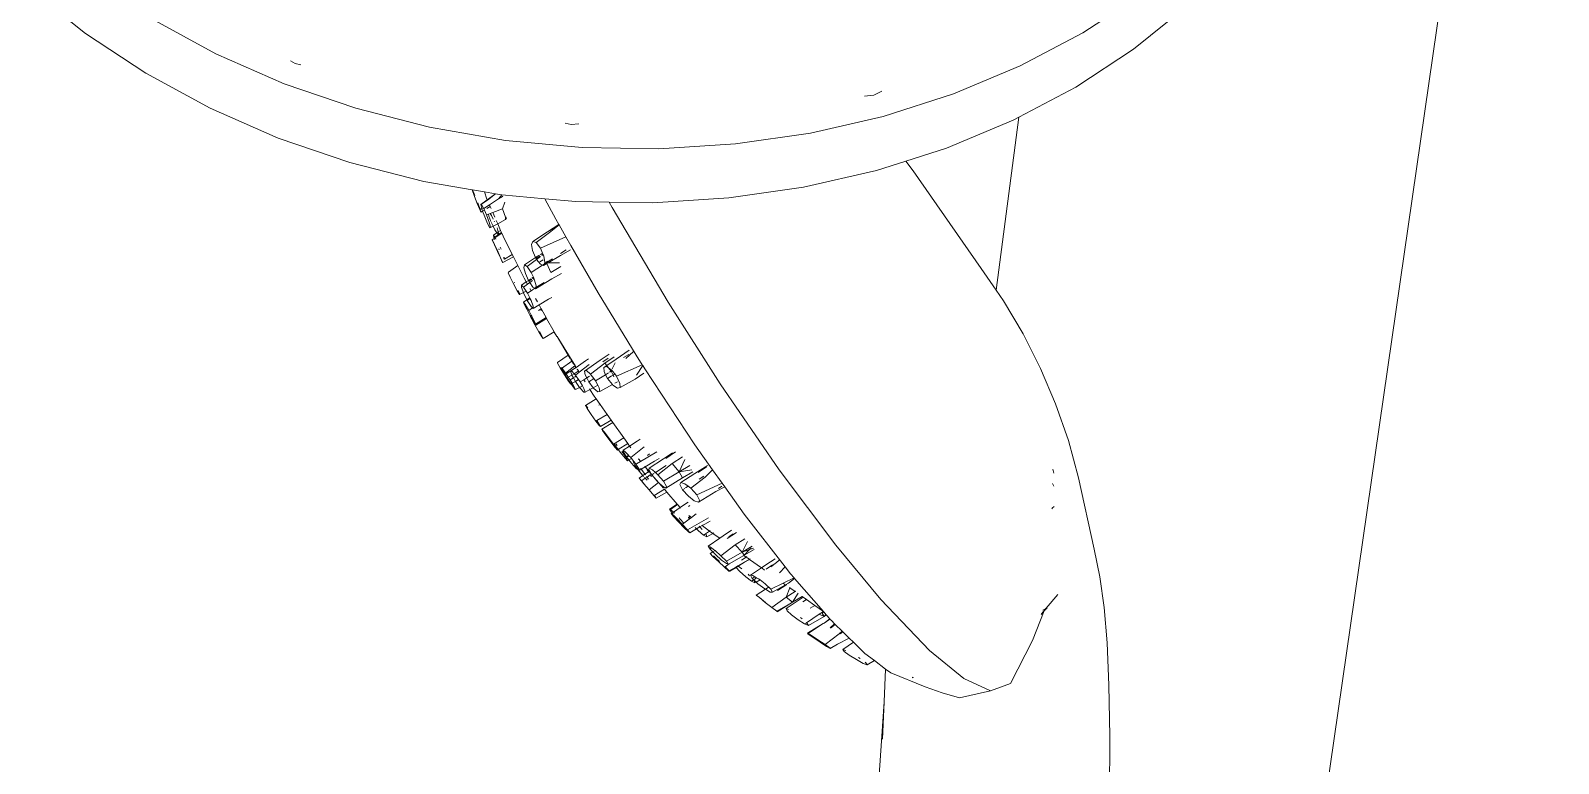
# Model space of a CAD drawing. Header units: millimetres. Extents: x 1634676 to 2568129, y -408635 to -190573.
# Drawn here: x 2504518 to 2505061, y -330909 to -330649 of the extents above; entities that cross this region are included whole.
import ezdxf

# ---------------------------------------------------------------- set-up
doc = ezdxf.new("R2010")
doc.units = ezdxf.units.MM
doc.header["$MEASUREMENT"] = 0
doc.layers.add('thin', color=250, linetype='Continuous', lineweight=5)

msp = doc.modelspace()

# ---------------------------------------------------------------- linework, layer by layer
at = {"layer": 'thin'}
for p, q in [((2505077.82, -330230.81), (2504975.98, -330935.53)), ((2504537.5, -330649.76), (2504517.96, -330634.14)), ((2504891.81, -330649.57), (2504912.42, -330636.09)), ((2504560.81, -330644.47), (2504583.75, -330656.95)), ((2504928.46, -330640.29), (2504909.82, -330655.34)), ((2504558.87, -330663.87), (2504537.5, -330649.76)), ((2504869.57, -330661.31), (2504891.81, -330649.57)), ((2504909.82, -330655.34), (2504889.29, -330668.82)), ((2504583.75, -330656.95), (2504608.09, -330667.62)), ((2504610.31, -330659.49), (2504611.99, -330660.48)), ((2504611.99, -330660.48), (2504613.98, -330660.92)), ((2504581.77, -330676.3), (2504558.87, -330663.87)), ((2504845.85, -330671.23), (2504869.57, -330661.31)), ((2504608.09, -330667.62), (2504633.54, -330676.35)), ((2504814.21, -330671.99), (2504817.54, -330671.66)), ((2504817.54, -330671.66), (2504820.38, -330670.3)), ((2504820.89, -330679.21), (2504845.85, -330671.23)), ((2504889.29, -330668.82), (2504869.05, -330679.54)), ((2504605.98, -330686.91), (2504581.77, -330676.3)), ((2504633.54, -330676.35), (2504659.74, -330683.06)), ((2504707.91, -330681.67), (2504709.96, -330682.12)), ((2504709.96, -330682.12), (2504712.75, -330681.85)), ((2504794.97, -330685.15), (2504820.89, -330679.21)), ((2504867.06, -330680.59), (2504843.4, -330690.48)), ((2504860.94, -330740.91), (2504869.05, -330679.54)), ((2504869.05, -330679.54), (2504867.06, -330680.59)), ((2504631.41, -330695.64), (2504605.98, -330686.91)), ((2504659.74, -330683.06), (2504686.66, -330687.76)), ((2504686.66, -330687.76), (2504713.86, -330690.33)), ((2504768.33, -330689.02), (2504794.97, -330685.15)), ((2504713.86, -330690.33), (2504741.18, -330690.75)), ((2504741.18, -330690.75), (2504768.33, -330689.02)), ((2504843.4, -330690.48), (2504828.87, -330695.12)), ((2504657.67, -330702.35), (2504631.41, -330695.64)), ((2504818.5, -330698.43), (2504792.6, -330704.36)), ((2504828.87, -330695.12), (2504818.5, -330698.43)), ((2504831.45, -330698.53), (2504828.87, -330695.12)), ((2504855.68, -330733.27), (2504831.45, -330698.53)), ((2504674.78, -330705.31), (2504657.67, -330702.35)), ((2504674.78, -330705.31), (2504675.63, -330707.64)), ((2504674.99, -330705.34), (2504674.78, -330705.31)), ((2504675.83, -330707.37), (2504674.99, -330705.34)), ((2504679.23, -330706.07), (2504674.99, -330705.34)), ((2504675.63, -330707.64), (2504676.62, -330710.16)), ((2504680.19, -330708.84), (2504677.87, -330710.49)), ((2504680.23, -330708.93), (2504678.17, -330710.46)), ((2504680.09, -330708.62), (2504679.23, -330706.07)), ((2504683.15, -330706.75), (2504679.23, -330706.07)), ((2504680.09, -330708.62), (2504680.19, -330708.84)), ((2504683.15, -330706.75), (2504680.19, -330708.84)), ((2504680.19, -330708.84), (2504680.23, -330708.93)), ((2504683.15, -330706.75), (2504680.23, -330708.93)), ((2504680.98, -330710.65), (2504684.21, -330708.54)), ((2504684.49, -330706.98), (2504683.15, -330706.75)), ((2504685.43, -330707.09), (2504684.21, -330708.54)), ((2504684.21, -330708.54), (2504685.59, -330707.64)), ((2504685.43, -330707.09), (2504684.49, -330706.98)), ((2504700.66, -330708.49), (2504685.43, -330707.09)), ((2504685.59, -330707.64), (2504685.69, -330707.57)), ((2504704.55, -330715.74), (2504700.66, -330708.49)), ((2504711.69, -330709.52), (2504700.66, -330708.49)), ((2504723.53, -330709.69), (2504711.69, -330709.52)), ((2504766, -330708.2), (2504738.96, -330709.92)), ((2504792.6, -330704.36), (2504766, -330708.2)), ((2504676.62, -330710.16), (2504677.54, -330712.36)), ((2504676.86, -330709.97), (2504676.84, -330709.91)), ((2504677.72, -330712.3), (2504676.86, -330709.97)), ((2504677.54, -330712.36), (2504677.97, -330713.21)), ((2504678.27, -330711.98), (2504677.72, -330712.3)), ((2504677.97, -330713.21), (2504677.72, -330712.3)), ((2504678.17, -330710.46), (2504677.87, -330710.49)), ((2504677.87, -330710.49), (2504678.27, -330711.98)), ((2504678.56, -330712.87), (2504677.97, -330713.21)), ((2504678.8, -330711.66), (2504678.17, -330710.46)), ((2504678.8, -330711.66), (2504678.27, -330711.98)), ((2504678.27, -330711.98), (2504678.4, -330712.42)), ((2504678.4, -330712.42), (2504678.56, -330712.87)), ((2504679.19, -330712.5), (2504678.56, -330712.87)), ((2504678.56, -330712.87), (2504679.31, -330714.93)), ((2504678.96, -330711.97), (2504678.8, -330711.66)), ((2504678.96, -330711.97), (2504680.98, -330710.65)), ((2504679.19, -330712.5), (2504678.96, -330711.97)), ((2504679.94, -330714.22), (2504679.19, -330712.5)), ((2504679.31, -330714.93), (2504680.32, -330717.25)), ((2504679.94, -330714.22), (2504680.62, -330713.96)), ((2504680.99, -330717.12), (2504679.94, -330714.22)), ((2504681.26, -330711.28), (2504680.07, -330711.98)), ((2504680.62, -330713.96), (2504681.25, -330713.72)), ((2504680.62, -330713.96), (2504680.8, -330714.68)), ((2504680.8, -330714.68), (2504681.52, -330716.54)), ((2504680.98, -330710.65), (2504681.26, -330711.28)), ((2504681.25, -330713.72), (2504682.17, -330713.37)), ((2504681.71, -330714.45), (2504681.25, -330713.72)), ((2504681.26, -330711.28), (2504681.57, -330711.99)), ((2504682.31, -330715.68), (2504681.71, -330714.45)), ((2504682.17, -330713.37), (2504685.66, -330712.02)), ((2504682.17, -330713.37), (2504682.9, -330715.04)), ((2504686.42, -330709.74), (2504685.66, -330712.02)), ((2504685.66, -330712.02), (2504686.64, -330715.01)), ((2504686.64, -330715.88), (2504686.84, -330714.89)), ((2504686.64, -330715.01), (2504686.64, -330715.88)), ((2504724.58, -330711.61), (2504723.53, -330709.69)), ((2504738.96, -330709.92), (2504723.53, -330709.69)), ((2504744.5, -330745.27), (2504724.58, -330711.61)), ((2504680.32, -330717.25), (2504681.11, -330718.77)), ((2504681.37, -330718.74), (2504680.99, -330717.12)), ((2504681.11, -330718.77), (2504681.37, -330718.74)), ((2504681.37, -330718.74), (2504682.3, -330718.24)), ((2504681.66, -330716.87), (2504681.73, -330717.06)), ((2504681.73, -330717.06), (2504682.3, -330718.24)), ((2504682.3, -330718.24), (2504683.91, -330717.36)), ((2504682.3, -330718.24), (2504682.94, -330719.56)), ((2504682.82, -330716.74), (2504682.7, -330716.48)), ((2504682.94, -330719.56), (2504683.61, -330720.6)), ((2504683.41, -330716.21), (2504683.91, -330717.36)), ((2504684.11, -330720.27), (2504683.61, -330720.6)), ((2504683.87, -330719.32), (2504683.68, -330718.87)), ((2504684.11, -330720.27), (2504683.87, -330719.32)), ((2504683.91, -330717.36), (2504686.64, -330715.88)), ((2504683.91, -330717.36), (2504684.94, -330719.72)), ((2504684.94, -330719.72), (2504684.11, -330720.27)), ((2504684.3, -330721.03), (2504684.11, -330720.27)), ((2504684.3, -330721.03), (2504685.27, -330720.47)), ((2504684.94, -330719.72), (2504685.27, -330720.47)), ((2504685.27, -330720.47), (2504685.3, -330720.53)), ((2504686.93, -330715.2), (2504686.64, -330715.88)), ((2504687.03, -330715.43), (2504686.64, -330715.88)), ((2504701.55, -330720.27), (2504696.42, -330723.63)), ((2504697.57, -330724.05), (2504702.77, -330720.1)), ((2504705.64, -330717.65), (2504701.55, -330720.27)), ((2504705.05, -330718.17), (2504701.55, -330720.27)), ((2504702.77, -330720.1), (2504705.69, -330717.73)), ((2504705.64, -330717.65), (2504704.55, -330715.74)), ((2504705.69, -330717.73), (2504705.64, -330717.65)), ((2504708.12, -330721.98), (2504705.69, -330717.73)), ((2504682.65, -330722.58), (2504681.97, -330723.06)), ((2504681.97, -330723.06), (2504682.73, -330724.85)), ((2504682.09, -330723.17), (2504681.97, -330723.06)), ((2504682.83, -330724.7), (2504682.09, -330723.17)), ((2504683.61, -330720.6), (2504682.37, -330721.42)), ((2504682.37, -330721.42), (2504682.56, -330722.35)), ((2504682.92, -330722.11), (2504682.37, -330721.42)), ((2504682.92, -330722.11), (2504682.56, -330722.35)), ((2504682.56, -330722.35), (2504682.65, -330722.58)), ((2504683.04, -330722.31), (2504682.65, -330722.58)), ((2504682.65, -330722.58), (2504682.8, -330722.95)), ((2504682.73, -330724.85), (2504683.82, -330727.26)), ((2504683.84, -330726.88), (2504682.83, -330724.7)), ((2504685.3, -330720.53), (2504682.92, -330722.11)), ((2504682.97, -330722.18), (2504682.92, -330722.11)), ((2504683.04, -330722.31), (2504682.97, -330722.18)), ((2504685.35, -330720.66), (2504683.04, -330722.31)), ((2504683.3, -330722.8), (2504683.04, -330722.31)), ((2504683.61, -330720.6), (2504683.94, -330721.11)), ((2504683.94, -330721.11), (2504684.3, -330721.03)), ((2504685.11, -330726.4), (2504684.75, -330725.65)), ((2504685.3, -330720.53), (2504685.35, -330720.66)), ((2504685.35, -330720.66), (2504685.85, -330721.79)), ((2504685.85, -330721.79), (2504689.09, -330728.27)), ((2504695.97, -330724.75), (2504696.42, -330723.63)), ((2504696.33, -330726.88), (2504695.97, -330724.75)), ((2504696.42, -330723.63), (2504697.57, -330724.05)), ((2504697.57, -330724.05), (2504699.12, -330726.09)), ((2504708.12, -330721.98), (2504699.12, -330726.09)), ((2504709.87, -330725.06), (2504708.12, -330721.98)), ((2504719.56, -330741.95), (2504709.87, -330725.06)), ((2504683.82, -330727.26), (2504684.87, -330729.53)), ((2504685.08, -330729.68), (2504683.84, -330726.88)), ((2504684.26, -330726.31), (2504684.42, -330726.66)), ((2504684.87, -330729.53), (2504685.61, -330731.09)), ((2504685.7, -330731.16), (2504685.08, -330729.68)), ((2504685.61, -330731.09), (2504685.7, -330731.16)), ((2504685.7, -330731.16), (2504689.5, -330729.1)), ((2504685.92, -330729.37), (2504686.34, -330729.89)), ((2504686.34, -330729.89), (2504686.22, -330729.26)), ((2504686.34, -330729.89), (2504689.09, -330728.27)), ((2504689.09, -330728.27), (2504689.5, -330729.1)), ((2504689.5, -330729.1), (2504691.05, -330732.21)), ((2504693.39, -330732.02), (2504697.39, -330729.41)), ((2504694.35, -330732.59), (2504697.74, -330730.01)), ((2504697.39, -330729.41), (2504696.33, -330726.88)), ((2504697.39, -330729.41), (2504698.54, -330728.66)), ((2504697.52, -330729.73), (2504697.39, -330729.41)), ((2504697.52, -330729.73), (2504698.97, -330728.84)), ((2504697.74, -330730.01), (2504697.52, -330729.73)), ((2504697.74, -330730.01), (2504699.08, -330728.99)), ((2504699.06, -330731.78), (2504697.74, -330730.01)), ((2504698.73, -330728.53), (2504698.54, -330728.66)), ((2504700.02, -330730.24), (2504698.91, -330730.95)), ((2504699.83, -330727.79), (2504699.05, -330728.31)), ((2504699.12, -330726.09), (2504699.83, -330727.79)), ((2504699.48, -330728.53), (2504700, -330728.21)), ((2504699.61, -330728.6), (2504700.04, -330728.31)), ((2504699.83, -330727.79), (2504700, -330728.21)), ((2504700, -330728.21), (2504700.04, -330728.31)), ((2504700.04, -330728.31), (2504700.3, -330728.94)), ((2504700.3, -330728.94), (2504700.65, -330731.08)), ((2504700.65, -330731.08), (2504700.38, -330731.75)), ((2504701.27, -330731.18), (2504700.38, -330731.75)), ((2504701.06, -330730.89), (2504701.27, -330731.18)), ((2504703.32, -330729.88), (2504701.27, -330731.18)), ((2504701.58, -330730.66), (2504701.27, -330731.18)), ((2504701.4, -330731.48), (2504701.27, -330731.18)), ((2504701.27, -330731.18), (2504701.86, -330731.2)), ((2504701.4, -330731.48), (2504701.86, -330731.2)), ((2504701.86, -330731.2), (2504706.18, -330728.6)), ((2504701.86, -330731.2), (2504705.84, -330731.3)), ((2504706.17, -330727.98), (2504708.27, -330726.59)), ((2504706.18, -330728.6), (2504709.73, -330726.65)), ((2504687.67, -330734.79), (2504687.73, -330734.57)), ((2504688.36, -330736.34), (2504687.67, -330734.79)), ((2504691.05, -330732.21), (2504687.73, -330734.57)), ((2504687.73, -330734.57), (2504687.83, -330734.74)), ((2504689.42, -330738.51), (2504688.36, -330736.34)), ((2504691.05, -330732.21), (2504693.27, -330736.64)), ((2504693.19, -330733.01), (2504693.39, -330732.02)), ((2504693.75, -330735.03), (2504693.19, -330733.01)), ((2504694.05, -330738.04), (2504693.27, -330736.64)), ((2504693.39, -330732.02), (2504694.35, -330732.59)), ((2504694.89, -330737.5), (2504693.75, -330735.03)), ((2504694.35, -330732.59), (2504695.78, -330734.68)), ((2504699.87, -330732.08), (2504695.78, -330734.68)), ((2504695.78, -330734.68), (2504696.57, -330736.4)), ((2504696.05, -330736.74), (2504696.57, -330736.4)), ((2504696.36, -330736.95), (2504696.72, -330736.73)), ((2504696.57, -330736.4), (2504696.72, -330736.73)), ((2504696.72, -330736.73), (2504696.85, -330737.01)), ((2504699.87, -330732.08), (2504699.06, -330731.78)), ((2504700.38, -330731.75), (2504699.87, -330732.08)), ((2504700.2, -330732.2), (2504699.87, -330732.08)), ((2504700.2, -330732.2), (2504701.4, -330731.48)), ((2504700.38, -330731.75), (2504700.2, -330732.2)), ((2504702.81, -330734.68), (2504701.4, -330731.48)), ((2504706.35, -330732.55), (2504702.81, -330734.68)), ((2504703.17, -330736.97), (2504706.52, -330735.03)), ((2504855.68, -330733.27), (2504860.94, -330740.91)), ((2504690.84, -330741.18), (2504689.42, -330738.51)), ((2504689.72, -330738.09), (2504689.86, -330738.34)), ((2504691.68, -330742.53), (2504690.84, -330741.18)), ((2504691.19, -330741.06), (2504691.76, -330742.36)), ((2504691.68, -330742.53), (2504693.03, -330741.79)), ((2504692.33, -330739.16), (2504694.05, -330738.04)), ((2504692.36, -330740.02), (2504692.33, -330739.16)), ((2504692.33, -330739.16), (2504693.1, -330739.86)), ((2504693.03, -330741.79), (2504692.36, -330740.02)), ((2504693.03, -330741.79), (2504693.99, -330741.27)), ((2504693.09, -330741.94), (2504693.03, -330741.79)), ((2504694.3, -330744.36), (2504693.09, -330741.94)), ((2504694.48, -330738.81), (2504693.1, -330739.86)), ((2504693.1, -330739.86), (2504693.99, -330741.27)), ((2504693.99, -330741.27), (2504694.45, -330741.99)), ((2504694.05, -330738.04), (2504694.89, -330737.5)), ((2504694.48, -330738.81), (2504694.05, -330738.04)), ((2504695.78, -330741.14), (2504694.45, -330741.99)), ((2504694.45, -330741.99), (2504695.3, -330743.71)), ((2504695.3, -330738.19), (2504694.48, -330738.81)), ((2504694.89, -330737.5), (2504695.81, -330736.9)), ((2504695.02, -330737.78), (2504694.89, -330737.5)), ((2504695.02, -330737.78), (2504696, -330737.17)), ((2504695.3, -330738.19), (2504695.02, -330737.78)), ((2504696.22, -330737.49), (2504695.3, -330738.19)), ((2504696.44, -330739.87), (2504695.3, -330738.19)), ((2504695.34, -330740.53), (2504695.42, -330740.49)), ((2504695.42, -330740.49), (2504695.39, -330740.45)), ((2504695.78, -330741.14), (2504695.42, -330740.49)), ((2504697.13, -330740.29), (2504695.78, -330741.14)), ((2504697.13, -330740.29), (2504696.44, -330739.87)), ((2504696.85, -330737.01), (2504696.65, -330737.16)), ((2504696.85, -330737.01), (2504697.04, -330737.44)), ((2504697.04, -330737.44), (2504697.59, -330739.46)), ((2504697.47, -330740.07), (2504697.13, -330740.29)), ((2504697.39, -330740.45), (2504697.13, -330740.29)), ((2504703.17, -330736.97), (2504697.39, -330740.45)), ((2504697.47, -330740.07), (2504697.39, -330740.45)), ((2504700.38, -330738.22), (2504697.47, -330740.07)), ((2504697.59, -330739.46), (2504697.47, -330740.07)), ((2504733.13, -330764), (2504719.56, -330741.95)), ((2504860.94, -330740.91), (2504863.56, -330744.71)), ((2504691.76, -330742.36), (2504691.68, -330742.53)), ((2504693.06, -330745.17), (2504694.3, -330744.36)), ((2504693.31, -330745.92), (2504693.06, -330745.17)), ((2504693.06, -330745.17), (2504693.66, -330745.99)), ((2504694.21, -330747.75), (2504693.31, -330745.92)), ((2504693.66, -330745.99), (2504694.92, -330748.15)), ((2504694.43, -330744.62), (2504694.3, -330744.36)), ((2504694.42, -330744.28), (2504695.3, -330743.71)), ((2504694.43, -330744.62), (2504695.44, -330744)), ((2504695.77, -330746.75), (2504694.43, -330744.62)), ((2504696.32, -330747.26), (2504694.92, -330748.15)), ((2504695.3, -330743.71), (2504695.44, -330744)), ((2504695.44, -330744), (2504695.78, -330744.67)), ((2504696.32, -330747.26), (2504695.77, -330746.75)), ((2504695.78, -330744.67), (2504696.5, -330746.59)), ((2504696.52, -330747.14), (2504696.32, -330747.26)), ((2504696.53, -330747.46), (2504696.32, -330747.26)), ((2504696.5, -330746.59), (2504696.52, -330747.14)), ((2504696.52, -330747.14), (2504696.53, -330747.46)), ((2504696.53, -330747.46), (2504698.61, -330746.21)), ((2504698.02, -330745.16), (2504697.34, -330743.93)), ((2504698.46, -330748.16), (2504699.37, -330747.58)), ((2504698.61, -330746.21), (2504702.01, -330744.16)), ((2504699.37, -330747.58), (2504698.61, -330746.21)), ((2504699.58, -330747.95), (2504699.37, -330747.58)), ((2504702.01, -330744.16), (2504703.09, -330743.52)), ((2504762.97, -330774.25), (2504744.5, -330745.27)), ((2504863.56, -330744.71), (2504870.61, -330756.53)), ((2504695.47, -330750.1), (2504694.21, -330747.75)), ((2504694.92, -330748.15), (2504695.84, -330749.87)), ((2504695.45, -330750.12), (2504695.47, -330750.1)), ((2504695.45, -330750.12), (2504695.89, -330751.05)), ((2504695.56, -330750.27), (2504695.45, -330750.12)), ((2504695.47, -330750.1), (2504695.84, -330749.87)), ((2504695.56, -330750.27), (2504695.47, -330750.1)), ((2504695.62, -330750.37), (2504695.56, -330750.27)), ((2504695.62, -330750.37), (2504695.99, -330750.15)), ((2504696.86, -330752.52), (2504695.62, -330750.37)), ((2504695.9, -330750.74), (2504695.62, -330750.37)), ((2504695.84, -330749.87), (2504695.99, -330750.15)), ((2504695.89, -330751.05), (2504697.08, -330753.25)), ((2504696.95, -330752.47), (2504695.9, -330750.74)), ((2504695.99, -330750.15), (2504696.32, -330750.77)), ((2504696.32, -330750.77), (2504697.2, -330752.59)), ((2504697.29, -330753.11), (2504696.86, -330752.52)), ((2504697.31, -330753.1), (2504696.95, -330752.47)), ((2504697.2, -330752.59), (2504697.36, -330753.07)), ((2504697.36, -330753.07), (2504697.31, -330753.1)), ((2504701.1, -330750.69), (2504697.36, -330753.07)), ((2504697.36, -330753.07), (2504697.45, -330753.34)), ((2504697.45, -330753.34), (2504701.29, -330751.02)), ((2504699.22, -330748.16), (2504699.58, -330747.95)), ((2504701.1, -330750.69), (2504699.58, -330747.95)), ((2504701.29, -330751.02), (2504701.1, -330750.69)), ((2504703.95, -330755.8), (2504701.29, -330751.02)), ((2504697.29, -330753.11), (2504697.08, -330753.25)), ((2504697.08, -330753.25), (2504698.53, -330755.81)), ((2504697.31, -330753.1), (2504697.29, -330753.11)), ((2504697.45, -330753.34), (2504697.29, -330753.11)), ((2504698.53, -330755.81), (2504699.57, -330757.54)), ((2504699.59, -330757.22), (2504698.77, -330755.69)), ((2504699.57, -330757.54), (2504700.02, -330758.16)), ((2504699.69, -330757.43), (2504699.59, -330757.22)), ((2504700.02, -330758.16), (2504703.95, -330755.8)), ((2504703.99, -330755.86), (2504703.95, -330755.8)), ((2504704.94, -330757.39), (2504703.99, -330755.86)), ((2504704.94, -330757.39), (2504704.99, -330757.47)), ((2504704.99, -330757.47), (2504708.93, -330764)), ((2504709.02, -330763.94), (2504704.99, -330757.47)), ((2504870.61, -330756.53), (2504876.76, -330768.79)), ((2504709.02, -330763.94), (2504708.93, -330764)), ((2504710.38, -330766.11), (2504709.02, -330763.94)), ((2504723.52, -330763.67), (2504720.33, -330765.82)), ((2504730.66, -330762.23), (2504727.48, -330764.39)), ((2504728.61, -330764.88), (2504730.5, -330763.8)), ((2504729.38, -330765.21), (2504732.14, -330762.7)), ((2504708.93, -330764), (2504705.12, -330766.7)), ((2504705.12, -330766.7), (2504705.17, -330766.94)), ((2504705.17, -330766.94), (2504706.13, -330768.57)), ((2504705.26, -330766.9), (2504705.24, -330766.88)), ((2504706.13, -330768.57), (2504707.65, -330771.02)), ((2504706.99, -330769.49), (2504706.3, -330768.43)), ((2504710.25, -330766.2), (2504706.61, -330768.76)), ((2504706.61, -330768.76), (2504706.87, -330768.88)), ((2504706.99, -330769.49), (2504706.61, -330768.76)), ((2504706.87, -330768.88), (2504707.59, -330769.84)), ((2504711.27, -330767.81), (2504708, -330770.4)), ((2504710.87, -330769.03), (2504708.19, -330770.69)), ((2504708.95, -330764.04), (2504709.69, -330765.26)), ((2504710.87, -330769.03), (2504709.78, -330769.79)), ((2504709.88, -330765.59), (2504710.25, -330766.2)), ((2504710.38, -330766.11), (2504710.25, -330766.2)), ((2504710.25, -330766.2), (2504710.8, -330767.1)), ((2504711.38, -330767.72), (2504710.38, -330766.11)), ((2504710.8, -330767.1), (2504710.94, -330767.32)), ((2504711.7, -330768.45), (2504710.87, -330769.03)), ((2504711.73, -330768.5), (2504710.87, -330769.03)), ((2504711.38, -330767.72), (2504711.27, -330767.81)), ((2504711.27, -330767.81), (2504711.7, -330768.45)), ((2504711.79, -330768.38), (2504711.38, -330767.72)), ((2504711.79, -330768.38), (2504711.7, -330768.45)), ((2504711.7, -330768.45), (2504711.73, -330768.5)), ((2504711.83, -330768.44), (2504711.73, -330768.5)), ((2504715.07, -330766.09), (2504711.79, -330768.38)), ((2504711.83, -330768.44), (2504711.79, -330768.38)), ((2504711.88, -330768.53), (2504711.83, -330768.44)), ((2504712.09, -330769.04), (2504712.53, -330769.7)), ((2504712.59, -330769.66), (2504712.18, -330769.01)), ((2504716.43, -330767.32), (2504712.88, -330770.12)), ((2504714.74, -330769.7), (2504720.33, -330765.82)), ((2504716.22, -330765.41), (2504715.07, -330766.09)), ((2504721.95, -330766.86), (2504716.91, -330770.83)), ((2504721.21, -330766.39), (2504723.15, -330765.11)), ((2504722.63, -330767.72), (2504721.65, -330768.39)), ((2504721.65, -330768.39), (2504722.6, -330768.11)), ((2504721.72, -330769.86), (2504721.65, -330768.39)), ((2504725.34, -330764.64), (2504721.95, -330766.86)), ((2504722.63, -330767.72), (2504721.95, -330766.86)), ((2504722.6, -330768.11), (2504723.3, -330768.58)), ((2504725.96, -330765.43), (2504722.63, -330767.72)), ((2504722.81, -330767.95), (2504722.63, -330767.72)), ((2504723.3, -330768.58), (2504722.85, -330768.01)), ((2504724.22, -330769.76), (2504723.3, -330768.58)), ((2504723.3, -330768.58), (2504724.27, -330769.23)), ((2504724.27, -330769.23), (2504724.4, -330769.39)), ((2504724.61, -330768.96), (2504725.66, -330766.8)), ((2504727.48, -330764.39), (2504725.96, -330765.43)), ((2504735.27, -330767.49), (2504726.17, -330771.55)), ((2504735.27, -330767.49), (2504733.13, -330764)), ((2504733.17, -330771.19), (2504735.41, -330767.7)), ((2504735.41, -330767.7), (2504735.27, -330767.49)), ((2504736.17, -330768.95), (2504735.41, -330767.7)), ((2504753.95, -330795.95), (2504736.17, -330768.95)), ((2504876.76, -330768.79), (2504882.1, -330781.38)), ((2504707.33, -330770), (2504706.99, -330769.49)), ((2504707.2, -330769.9), (2504706.99, -330769.49)), ((2504707.82, -330770.91), (2504707.2, -330769.9)), ((2504707.33, -330770), (2504707.59, -330769.84)), ((2504707.87, -330770.88), (2504707.33, -330770)), ((2504707.59, -330769.84), (2504708, -330770.4)), ((2504707.82, -330770.91), (2504707.65, -330771.02)), ((2504707.65, -330771.02), (2504709.1, -330773.26)), ((2504707.87, -330770.88), (2504707.82, -330770.91)), ((2504708.59, -330772.18), (2504707.82, -330770.91)), ((2504708.19, -330770.69), (2504707.87, -330770.88)), ((2504708, -330770.4), (2504708.19, -330770.69)), ((2504708.19, -330770.69), (2504709, -330771.92)), ((2504709, -330771.92), (2504708.59, -330772.18)), ((2504709.22, -330773.1), (2504708.59, -330772.18)), ((2504710.28, -330771.11), (2504709, -330771.92)), ((2504709, -330771.92), (2504709.6, -330772.82)), ((2504709.1, -330773.26), (2504709.85, -330774.33)), ((2504709.38, -330773.37), (2504709.22, -330773.1)), ((2504709.8, -330774.1), (2504709.38, -330773.37)), ((2504709.96, -330774.27), (2504709.38, -330773.37)), ((2504709.6, -330772.82), (2504710.8, -330772.07)), ((2504709.6, -330772.82), (2504710.35, -330774.06)), ((2504709.78, -330769.79), (2504710.25, -330769.77)), ((2504710.22, -330771.04), (2504709.78, -330769.79)), ((2504709.85, -330774.33), (2504709.8, -330774.1)), ((2504709.96, -330774.27), (2504709.85, -330774.33)), ((2504710.35, -330774.06), (2504709.96, -330774.27)), ((2504710.19, -330774.61), (2504709.96, -330774.27)), ((2504711.32, -330776.16), (2504710.19, -330774.61)), ((2504710.28, -330771.11), (2504710.22, -330771.04)), ((2504710.25, -330769.77), (2504711.05, -330770.63)), ((2504710.8, -330772.07), (2504710.28, -330771.11)), ((2504711.55, -330773.39), (2504710.35, -330774.06)), ((2504710.35, -330774.06), (2504710.99, -330775.12)), ((2504711.05, -330770.63), (2504710.57, -330770.93)), ((2504710.8, -330772.07), (2504711, -330771.94)), ((2504711.55, -330773.39), (2504710.8, -330772.07)), ((2504712.53, -330769.7), (2504711.05, -330770.63)), ((2504711.05, -330770.63), (2504711.55, -330771.18)), ((2504711.2, -330771.83), (2504711.76, -330771.48)), ((2504712.84, -330770.15), (2504711.55, -330771.18)), ((2504711.55, -330771.18), (2504711.76, -330771.48)), ((2504711.55, -330773.39), (2504712.01, -330773.1)), ((2504712.04, -330773.13), (2504711.55, -330773.39)), ((2504713.02, -330775.49), (2504711.55, -330773.39)), ((2504711.76, -330771.48), (2504712.63, -330772.71)), ((2504712.06, -330773.07), (2504712.63, -330772.71)), ((2504712.54, -330772.86), (2504712.08, -330773.11)), ((2504712.59, -330769.66), (2504712.53, -330769.7)), ((2504712.53, -330769.7), (2504712.84, -330770.15)), ((2504712.88, -330770.12), (2504712.59, -330769.66)), ((2504712.63, -330772.71), (2504713.23, -330773.56)), ((2504712.88, -330770.12), (2504712.84, -330770.15)), ((2504714.52, -330772.77), (2504713.23, -330773.56)), ((2504713.23, -330773.56), (2504714.01, -330774.94)), ((2504715.55, -330772.13), (2504714.52, -330772.77)), ((2504714.96, -330773.47), (2504714.52, -330772.77)), ((2504714.74, -330769.7), (2504715.43, -330769.56)), ((2504715, -330771.05), (2504714.74, -330769.7)), ((2504715.55, -330772.13), (2504715, -330771.05)), ((2504715.43, -330769.56), (2504716.91, -330770.83)), ((2504716.49, -330771.55), (2504715.55, -330772.13)), ((2504716.25, -330773.48), (2504715.55, -330772.13)), ((2504716.25, -330773.48), (2504717.19, -330772.89)), ((2504717.85, -330775.61), (2504716.25, -330773.48)), ((2504716.91, -330770.83), (2504717.15, -330771.14)), ((2504717.15, -330771.14), (2504717, -330771.24)), ((2504717.15, -330771.14), (2504718.06, -330772.34)), ((2504717.32, -330772.8), (2504718.06, -330772.34)), ((2504719.48, -330774.71), (2504717.85, -330775.61)), ((2504718.06, -330772.34), (2504718.69, -330773.18)), ((2504722.25, -330770.99), (2504718.69, -330773.18)), ((2504718.69, -330773.18), (2504719.48, -330774.71)), ((2504719.48, -330774.71), (2504719.95, -330775.61)), ((2504724.64, -330774.52), (2504720.2, -330776.97)), ((2504722.25, -330770.99), (2504721.72, -330769.86)), ((2504723.22, -330770.38), (2504722.25, -330770.99)), ((2504722.89, -330772.36), (2504722.25, -330770.99)), ((2504722.89, -330772.36), (2504724.16, -330771.56)), ((2504724.64, -330774.52), (2504722.89, -330772.36)), ((2504724.22, -330769.76), (2504723.6, -330770.15)), ((2504724.22, -330769.76), (2504724.4, -330769.39)), ((2504724.54, -330769.56), (2504724.22, -330769.76)), ((2504724.22, -330769.76), (2504724.69, -330769.74)), ((2504724.88, -330771.11), (2504724.22, -330769.76)), ((2504724.26, -330771.5), (2504724.88, -330771.11)), ((2504724.4, -330769.39), (2504724.54, -330769.56)), ((2504724.54, -330769.56), (2504724.69, -330769.74)), ((2504724.76, -330774.46), (2504724.64, -330774.52)), ((2504724.78, -330774.7), (2504724.64, -330774.52)), ((2504724.69, -330769.74), (2504725.49, -330770.72)), ((2504726.44, -330775.82), (2504724.78, -330774.7)), ((2504724.88, -330771.11), (2504725.49, -330770.72)), ((2504725.22, -330771.8), (2504724.88, -330771.11)), ((2504725.49, -330770.72), (2504726.17, -330771.55)), ((2504726.51, -330773.47), (2504725.54, -330774.03)), ((2504726.17, -330771.55), (2504727.34, -330774.07)), ((2504727.34, -330774.07), (2504727.39, -330775.54)), ((2504732.69, -330772.61), (2504727.39, -330775.54)), ((2504735.87, -330770.41), (2504732.69, -330772.61)), ((2504783.95, -330804.79), (2504762.97, -330774.25)), ((2504710.99, -330775.12), (2504711.58, -330776.28)), ((2504711.58, -330776.28), (2504711.32, -330776.16)), ((2504713.02, -330775.49), (2504711.58, -330776.28)), ((2504714.01, -330774.94), (2504713.02, -330775.49)), ((2504713.23, -330775.78), (2504713.02, -330775.49)), ((2504714.52, -330777.19), (2504713.23, -330775.78)), ((2504714.01, -330774.94), (2504714.56, -330775.92)), ((2504714.99, -330777.18), (2504714.52, -330777.19)), ((2504714.56, -330775.92), (2504714.99, -330777.18)), ((2504716.69, -330776.24), (2504714.99, -330777.18)), ((2504718.85, -330779.58), (2504715.12, -330781.94)), ((2504716.69, -330776.24), (2504716.53, -330775.98)), ((2504717.85, -330775.61), (2504716.69, -330776.24)), ((2504718.16, -330778.61), (2504716.69, -330776.24)), ((2504718.03, -330775.84), (2504717.85, -330775.61)), ((2504719.5, -330777.12), (2504718.03, -330775.84)), ((2504718.16, -330778.61), (2504718.85, -330779.58)), ((2504718.85, -330779.58), (2504720.28, -330781.6)), ((2504720.2, -330776.97), (2504719.5, -330777.12)), ((2504719.95, -330775.61), (2504720.2, -330776.97)), ((2504727.39, -330775.54), (2504726.44, -330775.82)), ((2504715.46, -330782.23), (2504715.12, -330781.94)), ((2504715.12, -330781.94), (2504715.7, -330782.98)), ((2504715.97, -330782.9), (2504715.46, -330782.23)), ((2504715.7, -330782.98), (2504717.11, -330785.09)), ((2504717.11, -330785.09), (2504718.79, -330787.48)), ((2504722.76, -330785.09), (2504719.07, -330787.31)), ((2504719.88, -330781.86), (2504720.28, -330781.6)), ((2504720.28, -330781.6), (2504722.76, -330785.09)), ((2504722.76, -330785.09), (2504724.19, -330787.1)), ((2504882.1, -330781.38), (2504886.63, -330794.32)), ((2504719.07, -330787.31), (2504718.79, -330787.48)), ((2504718.79, -330787.48), (2504720.05, -330789.15)), ((2504719.79, -330788.41), (2504719.07, -330787.31)), ((2504720.15, -330789.03), (2504719.79, -330788.41)), ((2504720.05, -330789.15), (2504720.38, -330789.44)), ((2504720.38, -330789.44), (2504720.18, -330789.08)), ((2504724.19, -330787.1), (2504720.38, -330789.44)), ((2504720.93, -330790.38), (2504724.79, -330787.95)), ((2504721.12, -330790.77), (2504720.93, -330790.38)), ((2504720.93, -330790.38), (2504721.71, -330791.29)), ((2504722.34, -330792.5), (2504721.12, -330790.77)), ((2504724.19, -330787.1), (2504724.79, -330787.95)), ((2504724.79, -330787.95), (2504728.7, -330793.46)), ((2504721.71, -330791.29), (2504722.56, -330792.36)), ((2504722.34, -330792.5), (2504722.56, -330792.36)), ((2504724.09, -330794.87), (2504722.34, -330792.5)), ((2504722.56, -330792.36), (2504723.28, -330793.29)), ((2504723.28, -330793.29), (2504725.05, -330795.66)), ((2504725.64, -330796.86), (2504724.09, -330794.87)), ((2504728.7, -330793.46), (2504725.05, -330795.66)), ((2504725.05, -330795.66), (2504726.24, -330797.37)), ((2504725.34, -330795.61), (2504725.78, -330796.29)), ((2504725.78, -330796.29), (2504726.72, -330797.57)), ((2504726.39, -330796.16), (2504725.88, -330795.52)), ((2504730.13, -330795.48), (2504726.72, -330797.57)), ((2504730.74, -330796.34), (2504728.43, -330797.81)), ((2504728.7, -330793.46), (2504730.13, -330795.48)), ((2504730.13, -330795.48), (2504730.74, -330796.34)), ((2504733.48, -330794.6), (2504730.74, -330796.34)), ((2504730.74, -330796.34), (2504731.22, -330797.02)), ((2504734.46, -330793.89), (2504733.48, -330794.6)), ((2504760.24, -330804.78), (2504753.95, -330795.95)), ((2504886.63, -330794.32), (2504890.26, -330807.6)), ((2504726.42, -330797.76), (2504725.64, -330796.86)), ((2504726.24, -330797.37), (2504726.42, -330797.76)), ((2504726.72, -330797.57), (2504726.42, -330797.76)), ((2504726.72, -330797.57), (2504727.48, -330798.6)), ((2504727.48, -330798.6), (2504729.14, -330800.64)), ((2504728.8, -330799.36), (2504727.97, -330798.22)), ((2504728.45, -330798.29), (2504728.43, -330797.81)), ((2504728.43, -330797.81), (2504729.42, -330798.59)), ((2504729.58, -330800.05), (2504728.45, -330798.29)), ((2504729.49, -330800.43), (2504728.8, -330799.36)), ((2504729.49, -330800.43), (2504729.14, -330800.64)), ((2504729.14, -330800.64), (2504730.04, -330801.54)), ((2504729.42, -330798.59), (2504730.33, -330799.57)), ((2504729.76, -330800.28), (2504729.49, -330800.43)), ((2504729.89, -330801.04), (2504729.49, -330800.43)), ((2504729.58, -330800.05), (2504730.33, -330799.57)), ((2504729.76, -330800.28), (2504729.58, -330800.05)), ((2504730.55, -330799.81), (2504729.76, -330800.28)), ((2504730.53, -330801.26), (2504729.76, -330800.28)), ((2504730.04, -330801.54), (2504729.89, -330801.04)), ((2504730.53, -330801.26), (2504730.04, -330801.54)), ((2504730.33, -330799.57), (2504730.55, -330799.81)), ((2504731.4, -330800.77), (2504730.53, -330801.26)), ((2504731.42, -330802.39), (2504730.53, -330801.26)), ((2504730.55, -330799.81), (2504731.16, -330800.46)), ((2504735.99, -330796.61), (2504731.16, -330800.46)), ((2504731.16, -330800.46), (2504731.4, -330800.77)), ((2504731.4, -330800.77), (2504732.24, -330801.83)), ((2504732.04, -330801.95), (2504732.24, -330801.83)), ((2504732.24, -330801.83), (2504732.35, -330801.97)), ((2504734.65, -330801.82), (2504733.18, -330802.7)), ((2504733.85, -330801.05), (2504734, -330800.95)), ((2504733.94, -330800.86), (2504734, -330800.95)), ((2504734, -330800.95), (2504734.49, -330801.63)), ((2504734.65, -330801.82), (2504734.49, -330801.63)), ((2504740.43, -330798.34), (2504734.65, -330801.82)), ((2504739.66, -330801.68), (2504736.29, -330803.74)), ((2504737.82, -330799.06), (2504737.15, -330799.67)), ((2504737.72, -330804.14), (2504742.8, -330800.9)), ((2504741.31, -330800.8), (2504739.66, -330801.68)), ((2504746.02, -330798.75), (2504742.8, -330800.9)), ((2504747.07, -330798.43), (2504743.6, -330800.75)), ((2504745.84, -330802.57), (2504749.55, -330800.19)), ((2504750.35, -330801.11), (2504748.38, -330805.49)), ((2504733.15, -330804.27), (2504731.42, -330802.39)), ((2504732.35, -330801.97), (2504732.04, -330801.95)), ((2504732.04, -330801.95), (2504732.68, -330803.16)), ((2504732.35, -330801.97), (2504733.01, -330802.8)), ((2504732.68, -330803.16), (2504733.86, -330804.83)), ((2504733.18, -330802.7), (2504733.01, -330802.8)), ((2504733.01, -330802.8), (2504734.13, -330804.57)), ((2504733.18, -330802.7), (2504733.1, -330802.61)), ((2504733.86, -330804.83), (2504733.15, -330804.27)), ((2504734.15, -330805.05), (2504733.86, -330804.83)), ((2504733.86, -330804.83), (2504734.17, -330805.27)), ((2504734.13, -330804.57), (2504734.15, -330805.05)), ((2504734.88, -330804.61), (2504734.15, -330805.05)), ((2504734.17, -330805.27), (2504735.49, -330806.86)), ((2504734.21, -330807.73), (2504735.49, -330806.86)), ((2504734.88, -330804.61), (2504734.63, -330804.31)), ((2504736.29, -330803.74), (2504734.88, -330804.61)), ((2504735.72, -330805.63), (2504734.88, -330804.61)), ((2504735.49, -330806.86), (2504736.23, -330806.35)), ((2504735.49, -330806.86), (2504735.74, -330807.15)), ((2504736.23, -330806.35), (2504735.72, -330805.63)), ((2504736.29, -330803.74), (2504736.12, -330803.53)), ((2504736.23, -330806.35), (2504737.45, -330805.52)), ((2504736.41, -330806.6), (2504736.23, -330806.35)), ((2504736.99, -330804.55), (2504736.29, -330803.74)), ((2504736.96, -330807.37), (2504736.77, -330807.11)), ((2504738.11, -330806.59), (2504736.96, -330807.37)), ((2504736.99, -330804.55), (2504737.03, -330804.84)), ((2504737.68, -330805.36), (2504736.99, -330804.55)), ((2504737.03, -330804.84), (2504737.45, -330805.52)), ((2504737.45, -330805.52), (2504737.68, -330805.36)), ((2504737.45, -330805.52), (2504737.55, -330805.68)), ((2504737.56, -330804.72), (2504737.72, -330804.14)), ((2504738.45, -330806.26), (2504737.56, -330804.72)), ((2504738.45, -330806.26), (2504737.68, -330805.36)), ((2504737.72, -330804.14), (2504738.94, -330804.78)), ((2504738.06, -330806.51), (2504738.11, -330806.59)), ((2504738.52, -330806.34), (2504738.11, -330806.59)), ((2504738.11, -330806.59), (2504738.52, -330807.11)), ((2504738.52, -330806.34), (2504738.45, -330806.26)), ((2504738.62, -330806.55), (2504738.52, -330806.34)), ((2504738.67, -330806.51), (2504738.52, -330806.34)), ((2504738.62, -330806.55), (2504738.67, -330806.51)), ((2504740.56, -330808.86), (2504738.62, -330806.55)), ((2504738.67, -330806.51), (2504739.33, -330806.09)), ((2504741.03, -330809.26), (2504738.67, -330806.51)), ((2504738.94, -330804.78), (2504739.94, -330805.7)), ((2504739.61, -330805.91), (2504739.94, -330805.7)), ((2504739.94, -330805.7), (2504743.76, -330803.24)), ((2504739.94, -330805.7), (2504740.85, -330806.52)), ((2504740.85, -330806.52), (2504745.84, -330802.57)), ((2504740.85, -330806.52), (2504742.8, -330808.84)), ((2504748.38, -330805.49), (2504742.8, -330808.84)), ((2504745.84, -330802.57), (2504748.38, -330805.49)), ((2504752.17, -330803.2), (2504748.38, -330805.49)), ((2504748.38, -330805.49), (2504752.88, -330804.79)), ((2504749.55, -330807.68), (2504748.38, -330805.49)), ((2504748.98, -330809.28), (2504753.98, -330806.08)), ((2504753.22, -330805.56), (2504749.55, -330807.68)), ((2504752.54, -330811.36), (2504757.61, -330807.35)), ((2504757.71, -330803.78), (2504753.98, -330806.08)), ((2504758.07, -330803.67), (2504755.09, -330805.75)), ((2504757.71, -330803.78), (2504755.09, -330805.75)), ((2504755.53, -330808.05), (2504757.11, -330807.03)), ((2504757.61, -330807.35), (2504760.24, -330804.78)), ((2504757.73, -330803.76), (2504757.71, -330803.78)), ((2504758.47, -330803.21), (2504757.73, -330803.76)), ((2504763.62, -330809.53), (2504760.24, -330804.78)), ((2504803.99, -330831.56), (2504783.95, -330804.79)), ((2504881.06, -330804.61), (2504881.45, -330805.93)), ((2504735.03, -330808.64), (2504734.21, -330807.73)), ((2504734.21, -330807.73), (2504734.52, -330808.15)), ((2504734.52, -330808.15), (2504735.81, -330809.71)), ((2504736.32, -330807.79), (2504735.03, -330808.64)), ((2504735.88, -330809.63), (2504735.03, -330808.64)), ((2504735.81, -330809.71), (2504737.67, -330811.9)), ((2504736.01, -330807.48), (2504736.32, -330807.79)), ((2504736.96, -330807.37), (2504736.32, -330807.79)), ((2504736.32, -330807.79), (2504737.05, -330808.51)), ((2504737.22, -330807.73), (2504736.96, -330807.37)), ((2504737.44, -330808.14), (2504737.22, -330807.73)), ((2504741.03, -330809.26), (2504737.67, -330811.9)), ((2504737.67, -330811.9), (2504739.4, -330813.91)), ((2504739.46, -330813.87), (2504743.13, -330811.71)), ((2504740.23, -330814.84), (2504743.99, -330812.71)), ((2504741.03, -330809.26), (2504740.56, -330808.86)), ((2504741.14, -330809.39), (2504741.03, -330809.26)), ((2504742.47, -330810.61), (2504741.14, -330809.39)), ((2504742.76, -330811.28), (2504741.14, -330809.39)), ((2504743.69, -330811.25), (2504742.47, -330810.61)), ((2504742.8, -330808.84), (2504743.85, -330810.66)), ((2504743.13, -330811.71), (2504743.17, -330811.69)), ((2504743.99, -330812.71), (2504743.13, -330811.71)), ((2504749.55, -330807.68), (2504743.69, -330811.25)), ((2504743.85, -330810.66), (2504743.69, -330811.25)), ((2504747.68, -330817.02), (2504743.99, -330812.71)), ((2504748.63, -330809.98), (2504748.98, -330809.28)), ((2504749.6, -330811.87), (2504748.63, -330809.98)), ((2504748.98, -330809.28), (2504750.44, -330809.77)), ((2504749.6, -330811.87), (2504750.36, -330811.38)), ((2504751.67, -330814.16), (2504749.6, -330811.87)), ((2504750.44, -330809.77), (2504751.56, -330810.61)), ((2504750.66, -330811.19), (2504751.56, -330810.61)), ((2504751.56, -330810.61), (2504752.54, -330811.36)), ((2504752.54, -330811.36), (2504754.62, -330813.64)), ((2504763.62, -330809.53), (2504754.62, -330813.64)), ((2504755.22, -330816.24), (2504761.35, -330812.52)), ((2504764.56, -330810.84), (2504761.35, -330812.52)), ((2504762.29, -330811.42), (2504763.55, -330810.55)), ((2504764.56, -330810.84), (2504763.62, -330809.53)), ((2504771.5, -330820.57), (2504764.56, -330810.84)), ((2504880.94, -330809.59), (2504881.5, -330810.6)), ((2504895.85, -330832.92), (2504890.26, -330807.6)), ((2504739.4, -330813.91), (2504739.46, -330813.87)), ((2504739.4, -330813.91), (2504740.23, -330814.84)), ((2504739.92, -330814.43), (2504739.46, -330813.87)), ((2504740.23, -330814.84), (2504739.92, -330814.43)), ((2504747.68, -330817.02), (2504744.9, -330818.76)), ((2504745.27, -330818.83), (2504747.79, -330817.15)), ((2504746.33, -330819.82), (2504748.7, -330818.21)), ((2504747.79, -330817.15), (2504747.68, -330817.02)), ((2504748.7, -330818.21), (2504747.79, -330817.15)), ((2504748.7, -330818.21), (2504750.67, -330816.87)), ((2504748.83, -330818.37), (2504748.7, -330818.21)), ((2504750.67, -330816.87), (2504751.53, -330816.3)), ((2504753.76, -330815.75), (2504751.67, -330814.16)), ((2504751.72, -330817.77), (2504752.13, -330817.49)), ((2504755.22, -330816.24), (2504753.76, -330815.75)), ((2504754.62, -330813.64), (2504755.57, -330815.54)), ((2504755.57, -330815.54), (2504755.22, -330816.24)), ((2504881.59, -330817.8), (2504880.97, -330818.33)), ((2504744.9, -330818.76), (2504745.69, -330819.87)), ((2504745.27, -330818.83), (2504744.9, -330818.76)), ((2504746.33, -330819.82), (2504745.27, -330818.83)), ((2504745.55, -330820.35), (2504745.9, -330820.11)), ((2504746.31, -330821.33), (2504745.55, -330820.35)), ((2504745.55, -330820.35), (2504746.01, -330820.66)), ((2504745.69, -330819.87), (2504745.9, -330820.11)), ((2504745.9, -330820.11), (2504746.33, -330819.82)), ((2504745.9, -330820.11), (2504746.22, -330820.49)), ((2504746.01, -330820.66), (2504746.55, -330821.17)), ((2504746.31, -330821.33), (2504746.55, -330821.17)), ((2504748.13, -330823.31), (2504746.31, -330821.33)), ((2504746.67, -330820.13), (2504746.33, -330819.82)), ((2504746.55, -330821.17), (2504747.51, -330822.09)), ((2504747.51, -330822.09), (2504749.54, -330824.16)), ((2504747.59, -330822.07), (2504749.38, -330823.94)), ((2504750.15, -330825.4), (2504748.13, -330823.31)), ((2504748.77, -330822.34), (2504748.33, -330821.88)), ((2504750.01, -330823.79), (2504748.77, -330822.34)), ((2504751.87, -330822.34), (2504750.01, -330823.79)), ((2504751.36, -330826.15), (2504758.77, -330821.79)), ((2504752.29, -330821.36), (2504751.72, -330821.74)), ((2504751.72, -330821.74), (2504751.87, -330822.34)), ((2504752.26, -330822.04), (2504751.72, -330821.74)), ((2504751.83, -330821.02), (2504752.29, -330821.36)), ((2504752.26, -330822.04), (2504751.87, -330822.34)), ((2504752.72, -330821.68), (2504752.26, -330822.04)), ((2504752.36, -330821.31), (2504752.29, -330821.36)), ((2504752.29, -330821.36), (2504752.72, -330821.68)), ((2504754.36, -330820.39), (2504752.72, -330821.68)), ((2504759.37, -330822.98), (2504757.54, -330824.05)), ((2504786.04, -330839.29), (2504771.5, -330820.57)), ((2504880.97, -330818.33), (2504880.71, -330818.63)), ((2504749.38, -330823.94), (2504749.58, -330824.13)), ((2504749.58, -330824.13), (2504749.54, -330824.16)), ((2504749.54, -330824.16), (2504751.36, -330826.15)), ((2504750.01, -330823.79), (2504749.58, -330824.13)), ((2504751.65, -330826.82), (2504750.15, -330825.4)), ((2504751.36, -330826.15), (2504752.12, -330827.12)), ((2504752.12, -330827.12), (2504751.65, -330826.82)), ((2504752.12, -330827.12), (2504754.57, -330825.74)), ((2504754.09, -330825.22), (2504754.57, -330825.74)), ((2504754.57, -330825.74), (2504755.72, -330825.08)), ((2504754.57, -330825.74), (2504755.11, -330826.32)), ((2504755.11, -330826.32), (2504757.04, -330828.02)), ((2504755.72, -330825.08), (2504755.42, -330824.77)), ((2504755.72, -330825.08), (2504756.59, -330824.59)), ((2504756.54, -330825.97), (2504755.72, -330825.08)), ((2504756.39, -330824.44), (2504756.59, -330824.59)), ((2504756.59, -330824.59), (2504757.54, -330824.05)), ((2504756.59, -330824.59), (2504759.18, -330826.53)), ((2504757.75, -330827.53), (2504757.04, -330828.02)), ((2504757.04, -330828.02), (2504758.17, -330828.63)), ((2504759.18, -330826.53), (2504757.75, -330827.53)), ((2504757.97, -330827.82), (2504757.75, -330827.53)), ((2504758.17, -330828.63), (2504757.97, -330827.82)), ((2504758.17, -330828.63), (2504760.33, -330827.39)), ((2504759.43, -330826.35), (2504759.18, -330826.53)), ((2504759.18, -330826.53), (2504760.33, -330827.39)), ((2504760.33, -330827.39), (2504760.63, -330827.21)), ((2504760.33, -330827.39), (2504760.43, -330827.47)), ((2504762.77, -330829.12), (2504760.43, -330827.47)), ((2504762.77, -330829.12), (2504764, -330828.28)), ((2504764, -330828.28), (2504767, -330826.27)), ((2504768.72, -330827.04), (2504765.48, -330829.16)), ((2504766, -330828.55), (2504767.58, -330827.51)), ((2504758.67, -330831.9), (2504762.77, -330829.12)), ((2504759.35, -330832.92), (2504758.67, -330831.9)), ((2504758.67, -330831.9), (2504759.31, -330832.11)), ((2504759.31, -330832.11), (2504759.91, -330832.55)), ((2504759.35, -330832.92), (2504759.91, -330832.55)), ((2504760.38, -330833.98), (2504759.35, -330832.92)), ((2504760.38, -330833.98), (2504759.44, -330834.57)), ((2504759.91, -330832.55), (2504761.03, -330833.39)), ((2504761.15, -330833.5), (2504760.38, -330833.98)), ((2504761.27, -330834.88), (2504760.38, -330833.98)), ((2504761.03, -330833.39), (2504761.15, -330833.5)), ((2504761.15, -330833.5), (2504763.23, -330835.33)), ((2504762.88, -330829.2), (2504762.77, -330829.12)), ((2504768.22, -330831.45), (2504763.23, -330835.33)), ((2504770.76, -330833.99), (2504765.16, -330837.28)), ((2504771.69, -330829.3), (2504768.22, -330831.45)), ((2504770.76, -330833.99), (2504768.22, -330831.45)), ((2504770.76, -330833.99), (2504772.62, -330830.21)), ((2504774.34, -330831.89), (2504770.76, -330833.99)), ((2504770.76, -330833.99), (2504773.39, -330833.12)), ((2504771.42, -330835.14), (2504770.76, -330833.99)), ((2504774.98, -330833.09), (2504771.42, -330835.14)), ((2504773.39, -330833.12), (2504771.42, -330835.14)), ((2504773.9, -330832.59), (2504773.39, -330833.12)), ((2504773.39, -330833.12), (2504774.74, -330832.67)), ((2504820.02, -330850.9), (2504803.99, -330831.56)), ((2504895.85, -330832.92), (2504897.85, -330842.85)), ((2504759.44, -330834.57), (2504760.39, -330835.58)), ((2504760.39, -330835.58), (2504762.29, -330837.41)), ((2504761.31, -330836.03), (2504760.57, -330835.4)), ((2504763.47, -330836.83), (2504761.27, -330834.88)), ((2504762.7, -330837.31), (2504761.31, -330836.03)), ((2504762.29, -330837.41), (2504764.45, -330839.39)), ((2504763.23, -330835.33), (2504765.16, -330837.28)), ((2504765.18, -330838.11), (2504763.47, -330836.83)), ((2504764.69, -330839.2), (2504764.45, -330839.39)), ((2504764.45, -330839.39), (2504766.05, -330840.76)), ((2504766.11, -330838.15), (2504764.69, -330839.2)), ((2504765.36, -330839.84), (2504764.69, -330839.2)), ((2504765.16, -330837.28), (2504765.83, -330838.31)), ((2504765.83, -330838.31), (2504765.18, -330838.11)), ((2504766.12, -330840.65), (2504765.36, -330839.84)), ((2504766.11, -330838.15), (2504765.83, -330838.31)), ((2504771.35, -330835.18), (2504766.11, -330838.15)), ((2504768.53, -330839.33), (2504766.16, -330840.69)), ((2504766.32, -330840.85), (2504768.62, -330839.43)), ((2504769.18, -330838.94), (2504768.53, -330839.33)), ((2504768.53, -330839.33), (2504768.62, -330839.43)), ((2504768.62, -330839.43), (2504769.31, -330839)), ((2504768.62, -330839.43), (2504769.85, -330840.8)), ((2504773.31, -330836.56), (2504769.18, -330838.94)), ((2504769.31, -330839), (2504769.18, -330838.94)), ((2504769.31, -330839), (2504771.61, -330837.57)), ((2504769.39, -330839.04), (2504769.31, -330839)), ((2504770.58, -330839.95), (2504769.39, -330839.04)), ((2504770.57, -330836.86), (2504772.19, -330835.77)), ((2504771.42, -330835.14), (2504771.35, -330835.18)), ((2504772.19, -330835.77), (2504771.35, -330835.18)), ((2504773.4, -330836.63), (2504771.61, -330837.57)), ((2504772.19, -330835.77), (2504772.42, -330835.62)), ((2504773.31, -330836.56), (2504772.19, -330835.77)), ((2504773.55, -330836.42), (2504773.31, -330836.56)), ((2504773.4, -330836.63), (2504773.31, -330836.56)), ((2504773.65, -330836.49), (2504773.4, -330836.63)), ((2504777.66, -330839.63), (2504773.4, -330836.63)), ((2504773.76, -330842.27), (2504777.66, -330839.63)), ((2504777.66, -330839.63), (2504779.19, -330838.59)), ((2504778.71, -330840.38), (2504777.8, -330839.73)), ((2504779.19, -330838.59), (2504782.52, -330836.38)), ((2504781.55, -330838.6), (2504779.25, -330840.11)), ((2504782.9, -330837.71), (2504780.98, -330839.28)), ((2504783.91, -330836.9), (2504782.9, -330837.71)), ((2504782.9, -330837.71), (2504783.2, -330837.52)), ((2504783.98, -330841.35), (2504786.04, -330839.29)), ((2504787.94, -330841.73), (2504786.04, -330839.29)), ((2504766.16, -330840.69), (2504766.05, -330840.76)), ((2504766.05, -330840.76), (2504766.32, -330840.85)), ((2504766.32, -330840.85), (2504766.16, -330840.69)), ((2504769.85, -330840.8), (2504772, -330842.76)), ((2504772, -330842.76), (2504774.1, -330844.35)), ((2504773.41, -330842.39), (2504772.87, -330841.9)), ((2504774.33, -330843.35), (2504773.76, -330842.27)), ((2504773.76, -330842.27), (2504774.59, -330842.37)), ((2504774.78, -330843.87), (2504774.1, -330844.35)), ((2504774.1, -330844.35), (2504775.31, -330844.92)), ((2504774.33, -330843.35), (2504775.25, -330842.75)), ((2504774.84, -330843.83), (2504774.33, -330843.35)), ((2504774.59, -330842.37), (2504775.25, -330842.75)), ((2504774.84, -330843.83), (2504774.78, -330843.87)), ((2504775.03, -330844.14), (2504774.78, -330843.87)), ((2504775.88, -330843.11), (2504774.84, -330843.83)), ((2504775.73, -330844.68), (2504774.84, -330843.83)), ((2504775.31, -330844.92), (2504775.03, -330844.14)), ((2504775.25, -330842.75), (2504775.88, -330843.11)), ((2504775.73, -330844.68), (2504775.31, -330844.92)), ((2504777.09, -330843.9), (2504775.73, -330844.68)), ((2504776.37, -330845.28), (2504775.73, -330844.68)), ((2504775.88, -330843.11), (2504776.54, -330843.49)), ((2504778.75, -330847.08), (2504776.37, -330845.28)), ((2504776.54, -330843.49), (2504777.09, -330843.9)), ((2504777.09, -330843.9), (2504778.93, -330845.27)), ((2504778.93, -330845.27), (2504780.97, -330847.2)), ((2504785.35, -330845.07), (2504780.97, -330847.2)), ((2504789.21, -330843.19), (2504785.35, -330845.07)), ((2504785.93, -330845.47), (2504785.35, -330845.07)), ((2504786.18, -330845.65), (2504787.21, -330845.07)), ((2504787.21, -330845.07), (2504789.39, -330843.39)), ((2504789.21, -330843.19), (2504787.94, -330841.73)), ((2504789.39, -330843.39), (2504789.21, -330843.19)), ((2504799.61, -330855.11), (2504789.39, -330843.39)), ((2504899.34, -330853.74), (2504897.85, -330842.85)), ((2504779.04, -330847.24), (2504775.75, -330849.3)), ((2504775.75, -330849.3), (2504776.88, -330850.2)), ((2504776.88, -330850.2), (2504778.98, -330851.88)), ((2504777.64, -330850.77), (2504776.91, -330850.19)), ((2504779.02, -330851.87), (2504777.64, -330850.77)), ((2504779.04, -330847.24), (2504778.75, -330847.08)), ((2504780, -330846.65), (2504779.04, -330847.24)), ((2504780.7, -330848.2), (2504779.04, -330847.24)), ((2504781.54, -330848.28), (2504780.7, -330848.2)), ((2504780.97, -330847.2), (2504781.54, -330848.28)), ((2504781.32, -330853.72), (2504786.34, -330850)), ((2504781.54, -330848.28), (2504786.18, -330845.65)), ((2504786.27, -330845.71), (2504783.32, -330847.61)), ((2504786.27, -330845.71), (2504786.18, -330845.65)), ((2504786.52, -330845.55), (2504786.27, -330845.71)), ((2504787.64, -330846.68), (2504786.34, -330850)), ((2504786.34, -330850), (2504789.57, -330848.05)), ((2504786.34, -330850), (2504788.66, -330851.82)), ((2504786.39, -330854.11), (2504792.42, -330850.06)), ((2504787.74, -330846.43), (2504787.64, -330846.68)), ((2504789.57, -330848.05), (2504787.64, -330846.68)), ((2504790.65, -330848.58), (2504788.66, -330851.82)), ((2504792.09, -330849.82), (2504788.66, -330851.82)), ((2504789.57, -330848.05), (2504789.8, -330847.91)), ((2504792.24, -330849.74), (2504792.09, -330849.82)), ((2504792.42, -330850.06), (2504792.09, -330849.82)), ((2504792.42, -330850.06), (2504792.56, -330849.97)), ((2504793.56, -330850.86), (2504792.42, -330850.06)), ((2504793.56, -330850.86), (2504793.69, -330850.77)), ((2504882.89, -330849.07), (2504878.75, -330853.97)), ((2504778.98, -330851.88), (2504779.45, -330852.28)), ((2504779.45, -330852.28), (2504781.32, -330853.72)), ((2504781.32, -330853.72), (2504783.02, -330855.06)), ((2504788.66, -330851.82), (2504783.02, -330855.06)), ((2504783.02, -330855.06), (2504783.2, -330855.19)), ((2504783.2, -330855.19), (2504788.66, -330851.82)), ((2504787.22, -330854.45), (2504786.39, -330854.11)), ((2504786.39, -330854.11), (2504786.76, -330854.86)), ((2504786.76, -330854.86), (2504788.33, -330856.3)), ((2504792.32, -330851.68), (2504793.56, -330850.86)), ((2504796.51, -330852.95), (2504793.56, -330850.86)), ((2504798.05, -330856.03), (2504793.61, -330859.1)), ((2504796.51, -330852.95), (2504794.96, -330853.91)), ((2504796.63, -330852.87), (2504796.51, -330852.95)), ((2504799.59, -330855.12), (2504796.51, -330852.95)), ((2504799.59, -330855.12), (2504798.05, -330856.03)), ((2504799.9, -330856.86), (2504798.05, -330856.03)), ((2504799.86, -330855.39), (2504799.2, -330855.77)), ((2504799.2, -330855.77), (2504799.9, -330856.86)), ((2504799.61, -330855.11), (2504799.59, -330855.12)), ((2504799.68, -330855.19), (2504799.59, -330855.12)), ((2504799.68, -330855.19), (2504799.61, -330855.11)), ((2504799.86, -330855.39), (2504799.68, -330855.19)), ((2504800.53, -330856.16), (2504799.86, -330855.39)), ((2504799.9, -330856.86), (2504800.53, -330856.16)), ((2504800.6, -330856.24), (2504800.53, -330856.16)), ((2504837.26, -330868.92), (2504820.02, -330850.9)), ((2504873.88, -330865.44), (2504878.09, -330854.93)), ((2504877.01, -330856.16), (2504878.09, -330854.93)), ((2504878.23, -330854.58), (2504877.08, -330855.95)), ((2504877.52, -330854.66), (2504878.26, -330854.25)), ((2504878.09, -330854.93), (2504879.11, -330853.77)), ((2504878.09, -330854.93), (2504878.23, -330854.58)), ((2504878.75, -330853.97), (2504878.23, -330854.58)), ((2504878.75, -330853.97), (2504879.11, -330853.77)), ((2504900.38, -330866.29), (2504899.34, -330853.74)), ((2504788.33, -330856.3), (2504790.68, -330858.1)), ((2504790.68, -330858.1), (2504792.95, -330859.56)), ((2504792.06, -330857.72), (2504791.51, -330857.3)), ((2504793.61, -330859.1), (2504792.95, -330859.56)), ((2504792.95, -330859.56), (2504794.26, -330860.09)), ((2504793.89, -330859.35), (2504793.61, -330859.1)), ((2504794.26, -330860.09), (2504793.89, -330859.35)), ((2504794.02, -330862.85), (2504799.49, -330859.43)), ((2504794.2, -330862.96), (2504799.49, -330859.43)), ((2504799.9, -330856.86), (2504794.26, -330860.09)), ((2504799.49, -330859.43), (2504799.57, -330859.39)), ((2504799.57, -330859.39), (2504799.83, -330859.21)), ((2504801.91, -330857.74), (2504799.83, -330859.21)), ((2504799.83, -330859.21), (2504801.95, -330857.79)), ((2504799.9, -330856.86), (2504800.6, -330856.24)), ((2504800.73, -330856.39), (2504799.9, -330856.86)), ((2504800.73, -330856.39), (2504800.6, -330856.24)), ((2504801.91, -330857.74), (2504800.73, -330856.39)), ((2504801.95, -330857.79), (2504801.91, -330857.74)), ((2504802.56, -330858.48), (2504801.95, -330857.79)), ((2504803.61, -330859.51), (2504801.98, -330860.9)), ((2504802.18, -330861.03), (2504803.85, -330859.75)), ((2504803.61, -330859.51), (2504802.56, -330858.48)), ((2504803.85, -330859.75), (2504803.61, -330859.51)), ((2504806.27, -330862.11), (2504803.85, -330859.75)), ((2504794.1, -330863.03), (2504794.02, -330862.85)), ((2504794.02, -330862.85), (2504794.2, -330862.96)), ((2504794.1, -330863.03), (2504794.2, -330862.96)), ((2504795.92, -330864.34), (2504794.1, -330863.03)), ((2504794.2, -330862.96), (2504795.33, -330863.64)), ((2504795.33, -330863.64), (2504797.66, -330865.14)), ((2504798.43, -330866.04), (2504795.92, -330864.34)), ((2504797.66, -330865.14), (2504800.18, -330866.84)), ((2504800.76, -330867.54), (2504798.43, -330866.04)), ((2504800.18, -330866.84), (2504805.27, -330863.07)), ((2504800.18, -330866.84), (2504802.01, -330868.14)), ((2504804.59, -330866.77), (2504802.01, -330868.14)), ((2504804.59, -330866.77), (2504802.07, -330868.32)), ((2504808.76, -330864.55), (2504804.59, -330866.77)), ((2504805.27, -330863.07), (2504806.27, -330862.11)), ((2504805.6, -330863.08), (2504806.5, -330862.34)), ((2504806.5, -330862.34), (2504806.27, -330862.11)), ((2504808.76, -330864.55), (2504806.5, -330862.34)), ((2504806.51, -330868.57), (2504810.28, -330866.04)), ((2504810.28, -330866.04), (2504808.76, -330864.55)), ((2504814.36, -330870.03), (2504810.28, -330866.04)), ((2504866.12, -330880.71), (2504873.88, -330865.44)), ((2504901.03, -330881.27), (2504900.38, -330866.29)), ((2504802.07, -330868.32), (2504800.76, -330867.54)), ((2504802.01, -330868.14), (2504802.07, -330868.32)), ((2504807.59, -330868.95), (2504806.51, -330868.57)), ((2504806.51, -330868.57), (2504807, -330869.29)), ((2504807, -330869.29), (2504808.75, -330870.61)), ((2504808.75, -330870.61), (2504811.32, -330872.23)), ((2504811.32, -330872.23), (2504813.77, -330873.54)), ((2504812.67, -330871.84), (2504812.1, -330871.48)), ((2504817.72, -330872.55), (2504814.36, -330870.03)), ((2504849.54, -330878.97), (2504837.26, -330868.92)), ((2504813.77, -330873.54), (2504815.21, -330874.03)), ((2504814.71, -330873.33), (2504814.41, -330873.1)), ((2504815.21, -330874.03), (2504814.71, -330873.33)), ((2504817.72, -330872.55), (2504815.21, -330874.03)), ((2504821.71, -330875.55), (2504817.72, -330872.55)), ((2504821.19, -330887.25), (2504821.71, -330875.55)), ((2504823.51, -330876.9), (2504821.71, -330875.55)), ((2504835.75, -330881.84), (2504823.51, -330876.9)), ((2504831.44, -330878.46), (2504831.13, -330878.62)), ((2504831.59, -330878.52), (2504831.24, -330878.68)), ((2504835.75, -330881.84), (2504841.77, -330884.02)), ((2504847.92, -330885.85), (2504858.96, -330883.33)), ((2504849.54, -330878.97), (2504858.96, -330883.33)), ((2504858.96, -330883.33), (2504866.12, -330880.71)), ((2504901.03, -330881.27), (2504901.31, -330899.38)), ((2504821.19, -330887.25), (2504819.16, -330916.75)), ((2504820.61, -330900.46), (2504821.19, -330887.25)), ((2504841.77, -330884.02), (2504847.92, -330885.85)), ((2504901.31, -330899.38), (2504901.2, -330921.13))]:
    msp.add_line(p, q, dxfattribs=at)

doc.saveas('drawing.dxf')
